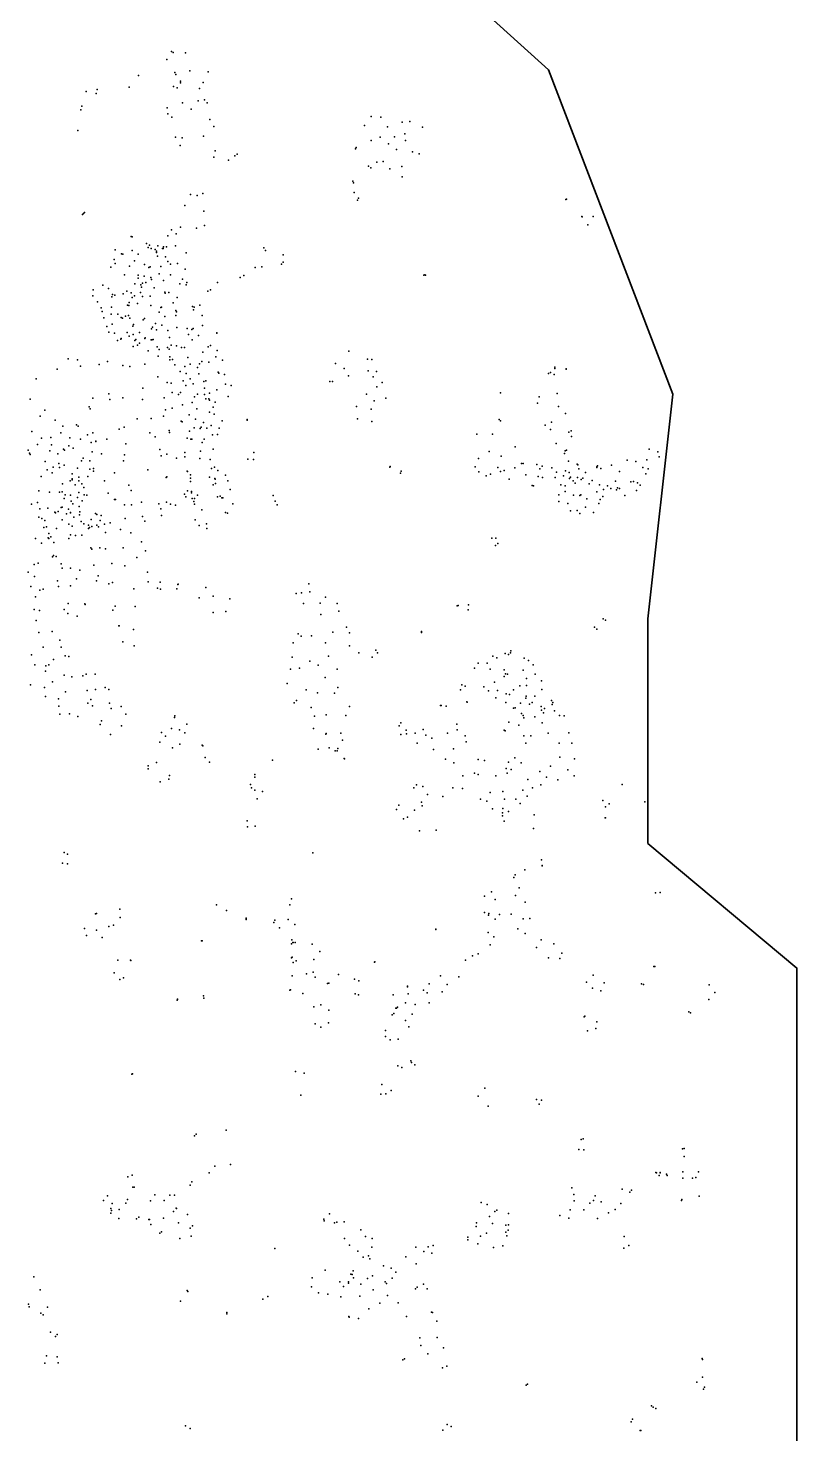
# Model space of a CAD drawing. Header units: millimetres. Extents: x -60275265 to 22802890, y -38578442 to 24337084.
# Drawn here: x 13807122 to 17730817, y 9982696 to 17159696 of the extents above; entities that cross this region are included whole.
import ezdxf

# ---------------------------------------------------------------- set-up
doc = ezdxf.new("R2010")
doc.units = ezdxf.units.MM
doc.header["$MEASUREMENT"] = 0
doc.layers.add('Outline', color=7, linetype='Continuous', true_color=0x000000)
doc.layers.add('particles', color=7, linetype='Continuous', true_color=0x000000)

msp = doc.modelspace()

# ---------------------------------------------------------------- linework, layer by layer
at = {"layer": 'Outline', "color": 3, "lineweight": 35, "true_color": 0x00ff00}
msp.add_lwpolyline([(612748, 23700101), (2261319, 23827441), (4163298, 24337084), (6191983, 23700101), (6952806, 22298647), (8220845, 21661442), (8981724, 20514820), (11010412, 21024520), (12405159, 19877851), (13419624, 18986025), (15194898, 18094026), (16462717, 16947413), (17096937, 15291091), (16969997, 14144198), (16969997, 12997517), (17730817, 12360371), (17730817, 10959081), (17730817, 9939740)], dxfattribs=at)
at = {"layer": 'particles', "color": 93, "true_color": 0x67d435}
for p in [(14539622, 17040696), (14546622, 17035696), (14610622, 17032696), (14515622, 16998696), (14632622, 16941696), (14370622, 16917696), (14556622, 16932696), (14560622, 16922696), (14584622, 16888696), (14584622, 16880696), (14700622, 16881696), (14726622, 16936696), (14102622, 16835696), (14153622, 16825696), (14159622, 16845696), (14322622, 16858696), (14548622, 16861696), (14567622, 16854696), (14681622, 16851696), (14076622, 16742696), (14080622, 16760696), (14517622, 16752696), (14520622, 16722696), (14595622, 16778696), (14639622, 16745696), (14675622, 16788696), (14707622, 16793696), (14720622, 16777696), (14540622, 16704696), (14734622, 16692696), (14755622, 16657696), (15523622, 16662696), (15557622, 16708696), (15607622, 16704696), (15640622, 16655696), (15715622, 16678696), (15755622, 16683696), (15820622, 16653696), (14061622, 16636696), (14558622, 16603696), (14593622, 16599696), (14701622, 16608696), (15557622, 16586696), (15603622, 16603696), (15677622, 16604696), (15729622, 16620696), (15732622, 16586696), (14583622, 16560696), (14762622, 16532696), (14862622, 16507696), (14874622, 16516696), (15478622, 16542696), (15481622, 16550696), (15481622, 16550696), (15646622, 16569696), (15686622, 16539696), (15768622, 16528696), (15803622, 16517696), (14755622, 16500696), (14829622, 16484696), (15543622, 16454696), (15555622, 16446696), (15587622, 16474696), (15619622, 16478696), (15652622, 16441696), (15714622, 16452696), (15464622, 16377696), (15468622, 16369696), (15716622, 16399696), (14636622, 16310696), (14669622, 16305696), (14699622, 16314696), (15470622, 16320696), (14606622, 16254696), (14703622, 16225696), (15487622, 16281696), (15493622, 16290696), (16551622, 16284696), (16555622, 16286696), (14084622, 16207696), (14089622, 16212696), (14095622, 16218696), (14706622, 16151696), (16633622, 16197696), (16635622, 16196696), (16664622, 16154696), (16690622, 16197696), (14333622, 16095696), (14338622, 16093696), (14519622, 16099696), (14538622, 16129696), (14562622, 16109696), (14584622, 16143696), (14666622, 16137696), (14251622, 16027696), (14283622, 16006696), (14290622, 16005696), (14338622, 16023696), (14369622, 16005696), (14411622, 16060696), (14420622, 16039696), (14426622, 16051696), (14434622, 16034696), (14455622, 16028696), (14461622, 16020696), (14461622, 16013696), (14469622, 16048696), (14493622, 16034696), (14496622, 16034696), (14498622, 16043696), (14512622, 16043696), (14559622, 16048696), (14614622, 16011696), (15009622, 16038696), (15018622, 16023696), (14228622, 15939696), (14245622, 15977696), (14251622, 15958696), (14324622, 15943696), (14349622, 15971696), (14401622, 15953696), (14423622, 15936696), (14429622, 15941696), (14467622, 15994696), (14484622, 15942696), (14507622, 15991696), (14520622, 15968696), (14533622, 15954696), (14569622, 15957696), (14966622, 15937696), (14999622, 15940696), (15099622, 15954696), (15109622, 16001696), (15109622, 15964696), (14299622, 15900696), (14369622, 15897696), (14369622, 15882696), (14399622, 15893696), (14432622, 15885696), (14436622, 15876696), (14475622, 15904696), (14498622, 15871696), (14534622, 15899696), (14594622, 15878696), (14608622, 15929696), (14773622, 15861696), (14889622, 15886696), (14908622, 15896696), (15826622, 15897696), (15831622, 15899696), (15835622, 15898696), (14136622, 15793696), (14138622, 15822696), (14187622, 15847696), (14217622, 15829696), (14237622, 15799696), (14249622, 15795696), (14291622, 15803696), (14310622, 15816696), (14333622, 15807696), (14349622, 15793696), (14351622, 15854696), (14380622, 15809696), (14381622, 15849696), (14385622, 15837696), (14391622, 15857696), (14408622, 15860696), (14429622, 15790696), (14450622, 15833696), (14504622, 15811696), (14506622, 15806696), (14525622, 15810696), (14580622, 15853696), (14614622, 15848696), (14617622, 15860696), (14724622, 15816696), (14738622, 15823696), (14160622, 15762696), (14179622, 15731696), (14232622, 15734696), (14233622, 15787696), (14313622, 15744696), (14320622, 15743696), (14322622, 15759696), (14337622, 15783696), (14365622, 15753696), (14391622, 15788696), (14432622, 15743696), (14484622, 15733696), (14487622, 15734696), (14546622, 15757696), (14560622, 15717696), (14567622, 15783696), (14645622, 15737696), (14650622, 15720696), (14654622, 15734696), (14683622, 15744696), (14184622, 15712696), (14193622, 15680696), (14230622, 15699696), (14235622, 15648696), (14264622, 15698696), (14281622, 15682696), (14288622, 15678696), (14304622, 15689696), (14318622, 15691696), (14325622, 15678696), (14345622, 15646696), (14393622, 15669696), (14400622, 15676696), (14457622, 15651696), (14476622, 15708696), (14505622, 15687696), (14561622, 15691696), (14564622, 15711696), (14695622, 15692696), (14209622, 15635696), (14219622, 15606696), (14248622, 15601696), (14282622, 15575696), (14312622, 15605696), (14322622, 15586696), (14341622, 15638696), (14342622, 15595696), (14375622, 15605696), (14402622, 15574696), (14404622, 15577696), (14436622, 15624696), (14441622, 15632696), (14461622, 15618696), (14489622, 15643696), (14520622, 15615696), (14528622, 15580696), (14565622, 15631696), (14618622, 15625696), (14625622, 15595696), (14642622, 15621696), (14649622, 15626696), (14676622, 15590696), (14697622, 15641696), (14769622, 15604696), (14770622, 15601696), (14262622, 15564696), (14280622, 15571696), (14342622, 15534696), (14351622, 15564696), (14357622, 15569696), (14364622, 15541696), (14375622, 15550696), (14420622, 15512696), (14435622, 15567696), (14438622, 15567696), (14444622, 15570696), (14465622, 15531696), (14476622, 15518696), (14518622, 15529696), (14526622, 15520696), (14537622, 15541696), (14564622, 15537696), (14590622, 15529696), (14605622, 15529696), (14644622, 15567696), (14699622, 15505696), (14725622, 15531696), (14738622, 15539696), (14772622, 15513696), (15444622, 15509696), (14011622, 15470696), (14059622, 15466696), (14074622, 15433696), (14169622, 15441696), (14212622, 15457696), (14290622, 15437696), (14325622, 15432696), (14403622, 15444696), (14471622, 15485696), (14529622, 15480696), (14530622, 15466696), (14543622, 15468696), (14555622, 15440696), (14606622, 15432696), (14622622, 15478696), (14633622, 15443696), (14681622, 15445696), (14693622, 15457696), (14729622, 15453696), (14764622, 15480696), (14798622, 15464696), (15375622, 15446696), (15538622, 15469696), (15561622, 15468696), (13848622, 15369696), (13954622, 15417696), (14468622, 15379696), (14582622, 15406696), (14613622, 15395696), (14634622, 15368696), (14671622, 15427696), (14678622, 15394696), (14777622, 15402696), (14780622, 15397696), (14809622, 15390696), (15419622, 15422696), (15442622, 15384696), (15542622, 15410696), (15567622, 15379696), (15584622, 15406696), (16462622, 15396696), (16473622, 15401696), (16492622, 15390696), (16494622, 15428696), (16494622, 15422696), (16552622, 15418696), (16553622, 15419696), (14219622, 15292696), (14392622, 15321696), (14517622, 15350696), (14537622, 15346696), (14542622, 15298696), (14574622, 15288696), (14585622, 15299696), (14585622, 15298696), (14597622, 15358696), (14612622, 15335696), (14649622, 15343696), (14671622, 15290696), (14703622, 15354696), (14707622, 15321696), (14707622, 15288696), (14713622, 15358696), (14733622, 15296696), (14770622, 15312696), (14814622, 15341696), (14843622, 15334696), (15347622, 15355696), (15360622, 15354696), (15534622, 15291696), (15586622, 15327696), (15614622, 15350696), (16217622, 15297696), (16507622, 15294696), (13817622, 15264696), (14118622, 15226696), (14123622, 15215696), (14137622, 15270696), (14224622, 15263696), (14290622, 15272696), (14390622, 15263696), (14501622, 15271696), (14541622, 15219696), (14595622, 15235696), (14644622, 15247696), (14655622, 15276696), (14667622, 15216696), (14714622, 15266696), (14728622, 15267696), (14733622, 15259696), (14751622, 15224696), (14761622, 15249696), (14828622, 15279696), (15483622, 15227696), (15572622, 15256696), (15633622, 15269696), (16406622, 15245696), (16415622, 15277696), (16514622, 15227696), (13868622, 15178696), (13892622, 15209696), (13944622, 15158696), (14363622, 15164696), (14434622, 15166696), (14497622, 15178696), (14507622, 15210696), (14588622, 15152696), (14593622, 15149696), (14628622, 15184696), (14660622, 15162696), (14702622, 15146696), (14733622, 15199696), (14756622, 15188696), (14797622, 15154696), (14924622, 15157696), (14925622, 15160696), (15488622, 15164696), (15557622, 15214696), (15561622, 15151696), (16211622, 15160696), (16218622, 15154696), (16477622, 15147696), (16550622, 15191696), (13826622, 15100696), (13973622, 15093696), (13984622, 15127696), (14053622, 15134696), (14062622, 15127696), (14109622, 15082696), (14136622, 15092696), (14271622, 15111696), (14297622, 15122696), (14428622, 15093696), (14455622, 15072696), (14527622, 15105696), (14528622, 15094696), (14630622, 15101696), (14654622, 15119696), (14685622, 15115696), (14690622, 15122696), (14718622, 15116696), (14741622, 15131696), (14747622, 15083696), (14773622, 15084696), (14782622, 15117696), (16097622, 15086696), (16097622, 15086696), (16176622, 15086696), (16445622, 15132696), (16473622, 15109696), (16567622, 15097696), (16579622, 15103696), (16580622, 15074696), (13807622, 15004696), (13854622, 15033696), (13875622, 15066696), (13917622, 15001696), (13922622, 15069696), (13925622, 15031696), (13987622, 15010696), (13992622, 15004696), (14014622, 15027696), (14019622, 15068696), (14036622, 15015696), (14073622, 15061696), (14129622, 15044696), (14152622, 15050696), (14152622, 15049696), (14209622, 15061696), (14306622, 15036696), (14479622, 15007696), (14619622, 15065696), (14637622, 15061696), (14642622, 15061696), (14686622, 15000696), (14694622, 15043696), (14705622, 15061696), (14751622, 15010696), (16292622, 15021696), (16502622, 15039696), (16547622, 15001696), (16547622, 15001696), (16555622, 15004696), (16977622, 15009696), (13813622, 14989696), (13817622, 14982696), (13894622, 14946696), (13958622, 14985696), (13963622, 14937696), (14079622, 14949696), (14087622, 14963696), (14121622, 14949696), (14134622, 14996696), (14181622, 14986696), (14294622, 14949696), (14298622, 14980696), (14485622, 14975696), (14514622, 14984696), (14563622, 14964696), (14606622, 14993696), (14606622, 14971696), (14683622, 14962696), (14736622, 14957696), (14928622, 14958696), (14957622, 14956696), (14958622, 14992696), (16105622, 14962696), (16160622, 14998696), (16221622, 14973696), (16325622, 14936696), (16334622, 14936696), (16403622, 14931696), (16545622, 14988696), (16565622, 14948696), (16608622, 14933696), (16612622, 14929696), (16784622, 14928696), (16864622, 14953696), (16909622, 14947696), (16964622, 14955696), (17020622, 14995696), (17027622, 14971696), (13873622, 14869696), (13903622, 14904696), (13930622, 14889696), (13934622, 14918696), (13966622, 14915696), (13991622, 14927696), (14031622, 14858696), (14032622, 14884696), (14059622, 14912696), (14065622, 14866696), (14111622, 14870696), (14121622, 14907696), (14141622, 14910696), (14141622, 14897696), (14247622, 14889696), (14418622, 14904696), (14511622, 14864696), (14515622, 14868696), (14618622, 14897696), (14620622, 14895696), (14635622, 14878696), (14635622, 14861696), (14732622, 14867696), (14743622, 14911696), (14757622, 14917696), (14760622, 14860696), (14762622, 14856696), (14774622, 14901696), (14814622, 14876696), (15652622, 14917696), (15655622, 14921696), (15707622, 14887696), (15710622, 14897696), (16089622, 14920696), (16107622, 14893696), (16144622, 14874696), (16167622, 14881696), (16204622, 14916696), (16217622, 14895696), (16236622, 14901696), (16262622, 14856696), (16290622, 14914696), (16346622, 14878696), (16409622, 14870696), (16418622, 14909696), (16430622, 14922696), (16432622, 14864696), (16480622, 14914696), (16496622, 14865696), (16503622, 14892696), (16539622, 14873696), (16549622, 14898696), (16568622, 14890696), (16570622, 14859696), (16575622, 14867696), (16610622, 14865696), (16618622, 14909696), (16638622, 14861696), (16651622, 14890696), (16710622, 14919696), (16710622, 14916696), (16712622, 14924696), (16729622, 14911696), (16825622, 14896696), (16944622, 14915696), (16960622, 14883696), (16971622, 14909696), (13862622, 14797696), (13915622, 14790696), (13967622, 14789696), (13980622, 14792696), (13982622, 14833696), (14021622, 14847696), (14032622, 14853696), (14046622, 14828696), (14065622, 14788696), (14066622, 14848696), (14081622, 14832696), (14090622, 14814696), (14196622, 14848696), (14215622, 14784696), (14320622, 14826696), (14333622, 14798696), (14620622, 14796696), (14636622, 14844696), (14640622, 14794696), (14640622, 14787696), (14751622, 14827696), (14763622, 14834696), (14825622, 14848696), (14837622, 14803696), (16379622, 14824696), (16386622, 14822696), (16526622, 14828696), (16547622, 14823696), (16547622, 14794696), (16588622, 14847696), (16599622, 14835696), (16629622, 14854696), (16670622, 14833696), (16686622, 14850696), (16710622, 14792696), (16723622, 14828696), (16744622, 14804696), (16763622, 14823696), (16781622, 14808696), (16805622, 14846696), (16809622, 14801696), (16815622, 14812696), (16825622, 14808696), (16883622, 14842696), (16897622, 14845696), (16912622, 14798696), (16916622, 14838696), (16931622, 14826696), (13824622, 14729696), (13854622, 14737696), (13980622, 14713696), (13991622, 14757696), (13996622, 14777696), (14023622, 14774696), (14026622, 14744696), (14035622, 14731696), (14058622, 14763696), (14067622, 14717696), (14082622, 14746696), (14093622, 14776696), (14107622, 14775696), (14248622, 14752696), (14252622, 14752696), (14299622, 14726696), (14334622, 14725696), (14386622, 14739696), (14474622, 14731696), (14513622, 14738696), (14534622, 14728696), (14559622, 14724696), (14605622, 14779696), (14611622, 14766696), (14644622, 14757696), (14653622, 14743696), (14656622, 14757696), (14656622, 14728696), (14671622, 14774696), (14773622, 14766696), (14786622, 14769696), (14796622, 14761696), (14800622, 14761696), (14852622, 14730696), (15057622, 14772696), (15067622, 14744696), (15077622, 14725696), (16515622, 14742696), (16516622, 14777696), (16562622, 14732696), (16590622, 14775696), (16623622, 14772696), (16628622, 14776696), (16651622, 14713696), (16658622, 14755696), (16720622, 14732696), (16726622, 14752696), (16739622, 14768696), (16852622, 14772696), (13862622, 14662696), (13866622, 14705696), (13876622, 14656696), (13892622, 14645696), (13907622, 14708696), (13942622, 14687696), (13947622, 14684696), (13959622, 14691696), (13975622, 14711696), (13981622, 14648696), (14003622, 14680696), (14012622, 14703696), (14022622, 14685696), (14023622, 14686696), (14040622, 14663696), (14068622, 14674696), (14071622, 14690696), (14129622, 14651696), (14150622, 14681696), (14158622, 14676696), (14174622, 14646696), (14180622, 14671696), (14301622, 14655696), (14391622, 14666696), (14402622, 14641696), (14483622, 14705696), (14488622, 14670696), (14659622, 14648696), (14693622, 14699696), (14814622, 14686696), (14824622, 14683696), (16574622, 14695696), (16609622, 14697696), (16622622, 14681696), (16693622, 14686696), (13886622, 14609696), (13900622, 14612696), (13913622, 14578696), (13952622, 14604696), (14015622, 14627696), (14023622, 14572696), (14031622, 14616696), (14078622, 14640696), (14080622, 14571696), (14091622, 14628696), (14114622, 14605696), (14115622, 14622696), (14120622, 14609696), (14131622, 14614696), (14157622, 14622696), (14165622, 14612696), (14196622, 14626696), (14201622, 14584696), (14225622, 14633696), (14278622, 14599696), (14330622, 14583696), (14679622, 14619696), (14717622, 14629696), (14718622, 14605696), (13844622, 14553696), (13875622, 14530696), (13909622, 14557696), (13912622, 14553696), (13923622, 14562696), (13937622, 14533696), (14014622, 14554696), (14048622, 14568696), (14126622, 14505696), (14131622, 14499696), (14173622, 14506696), (14202622, 14500696), (14291622, 14506696), (14385622, 14537696), (16174622, 14555696), (16192622, 14518696), (16194622, 14555696), (16204622, 14527696), (13857622, 14428696), (13931622, 14460696), (13936622, 14466696), (13950622, 14462696), (14233622, 14426696), (14362622, 14456696), (14406622, 14490696), (13807622, 14381696), (13837622, 14421696), (13839622, 14360696), (13975622, 14424696), (13980622, 14401696), (14022622, 14402696), (14071622, 14392696), (14142622, 14417696), (14164622, 14362696), (14300622, 14414696), (14415622, 14381696), (13821622, 14309696), (13867622, 14290696), (13883622, 14294696), (13956622, 14338696), (13962622, 14309696), (14022622, 14311696), (14054622, 14348696), (14156622, 14338696), (14218622, 14322696), (14238622, 14328696), (14346622, 14296696), (14420622, 14332696), (14466622, 14300696), (14480622, 14331696), (14482622, 14294696), (14565622, 14296696), (14570622, 14318696), (14573622, 14320696), (14714622, 14303696), (15240622, 14322696), (13845622, 14256696), (14011622, 14222696), (14096622, 14219696), (14098622, 14216696), (14679622, 14250696), (14751622, 14259696), (14836622, 14245696), (15174622, 14273696), (15201622, 14276696), (15212622, 14222696), (15245622, 14281696), (15297622, 14223696), (15325622, 14253696), (15384622, 14222696), (16002622, 14211696), (16054622, 14215696), (13837622, 14191696), (13865622, 14185696), (13991622, 14190696), (14009622, 14170696), (14057622, 14157696), (14239622, 14188696), (14251622, 14207696), (14353622, 14206696), (14751622, 14175696), (14815622, 14181696), (15301622, 14166696), (15392622, 14182696), (15997622, 14209696), (16053622, 14189696), (16742622, 14144696), (13848622, 14135696), (13861622, 14074696), (13930622, 14079696), (14269622, 14107696), (14272622, 14108696), (14345622, 14088696), (15184622, 14067696), (15361622, 14075696), (15432622, 14100696), (15446622, 14071696), (15814622, 14073696), (15815622, 14079696), (15815622, 14079696), (16698622, 14100696), (16710622, 14091696), (16753622, 14136696), (13884622, 13998696), (13969622, 14034696), (13976622, 13999696), (14290622, 14026696), (14347622, 14005696), (15159622, 14021696), (15200622, 14055696), (15253622, 14057696), (15324622, 14020696), (15447622, 14006696), (13823622, 13959696), (13936622, 13935696), (13996622, 13955696), (14015622, 13951696), (15154622, 13947696), (15245622, 13927696), (15339622, 13953696), (15494622, 13970696), (15563622, 13947696), (15581622, 13984696), (15590622, 13969696), (16178622, 13953696), (16198622, 13944696), (16241622, 13966696), (16258622, 13961696), (16258622, 13961696), (16269622, 13969696), (16270622, 13979696), (16338622, 13943696), (16361622, 13931696), (13841622, 13909696), (13896622, 13876696), (13897622, 13903696), (13913622, 13909696), (13991622, 13855696), (14085622, 13852696), (14103622, 13861696), (14148622, 13861696), (15146622, 13886696), (15192622, 13891696), (15287622, 13907696), (15383622, 13886696), (16084622, 13891696), (16104622, 13917696), (16149622, 13917696), (16165622, 13887696), (16236622, 13883696), (16243622, 13863696), (16253622, 13861696), (16333622, 13881696), (16385622, 13908696), (16385622, 13908696), (16394622, 13860696), (13819622, 13806696), (13890622, 13793696), (13931622, 13821696), (14029622, 13847696), (14151622, 13783696), (14199622, 13792696), (14218622, 13783696), (15129622, 13813696), (15225622, 13780696), (15323622, 13844696), (15388622, 13792696), (16013622, 13781696), (16020622, 13806696), (16037622, 13799696), (16133622, 13796696), (16187622, 13819696), (16237622, 13849696), (16284622, 13781696), (16317622, 13801696), (16350622, 13802696), (16351622, 13838696), (16426622, 13826696), (16428622, 13782696), (13896622, 13747696), (13961622, 13734696), (13997622, 13770696), (14108622, 13778696), (14112622, 13712696), (14127622, 13731696), (14221622, 13713696), (15165622, 13715696), (15177622, 13726696), (15284622, 13765696), (15370622, 13764696), (16045622, 13719696), (16047622, 13718696), (16047622, 13718696), (16157622, 13776696), (16193622, 13739696), (16203622, 13777696), (16244622, 13716696), (16247622, 13761696), (16264622, 13757696), (16320622, 13712696), (16346622, 13738696), (16349622, 13748696), (16365622, 13708696), (16379622, 13716696), (16393622, 13748696), (16478622, 13726696), (16485622, 13716696), (13964622, 13697696), (13969622, 13657696), (14017622, 13658696), (14061622, 13644696), (14135622, 13699696), (14230622, 13685696), (14282622, 13695696), (14306622, 13657696), (14553622, 13640696), (14556622, 13648696), (15251622, 13691696), (15269622, 13647696), (15328622, 13653696), (15428622, 13649696), (15447622, 13696696), (15447622, 13696696), (15911622, 13700696), (15914622, 13701696), (15940622, 13697696), (16283622, 13687696), (16293622, 13688696), (16324622, 13660696), (16334622, 13650696), (16336622, 13637696), (16392622, 13642696), (16425622, 13695696), (16427622, 13677696), (16437622, 13664696), (16442622, 13685696), (16481622, 13705696), (16493622, 13673696), (16519622, 13649696), (16542622, 13648696), (14175622, 13603696), (14181622, 13623696), (14283622, 13597696), (14538622, 13584696), (14579622, 13576696), (14617622, 13606696), (15263622, 13584696), (15701622, 13597696), (15709622, 13613696), (15736622, 13575696), (15822622, 13579696), (15995622, 13605696), (15996622, 13577696), (16237622, 13574696), (16242622, 13571696), (16260622, 13616696), (16311622, 13600696), (16430622, 13612696), (14227622, 13553696), (14479622, 13513696), (14487622, 13563696), (14507622, 13544696), (14580622, 13503696), (14606622, 13561696), (14695622, 13499696), (14698622, 13495696), (15326622, 13554696), (15327622, 13558696), (15403622, 13560696), (15411622, 13524696), (15708622, 13552696), (15737622, 13556696), (15782622, 13559696), (15792622, 13508696), (15836622, 13549696), (15867622, 13534696), (15947622, 13559696), (16038622, 13546696), (16043622, 13515696), (16336622, 13545696), (16346622, 13509696), (16372622, 13546696), (16460622, 13559696), (16517622, 13509696), (16566622, 13561696), (16582622, 13508696), (14544622, 13484696), (14710622, 13436696), (15054622, 13422696), (15287622, 13478696), (15343622, 13484696), (15373622, 13470696), (15384622, 13469696), (15388622, 13481696), (15419622, 13430696), (15421622, 13429696), (15876622, 13476696), (15937622, 13426696), (15978622, 13479696), (16104622, 13425696), (16291622, 13434696), (16520622, 13437696), (16596622, 13428696), (14419622, 13393696), (14419622, 13377696), (14461622, 13409696), (14733622, 13411696), (15979622, 13408696), (16084622, 13356696), (16135622, 13420696), (16246622, 13379696), (16251622, 13355696), (16258622, 13411696), (16272622, 13374696), (16323622, 13408696), (16419622, 13363696), (16473622, 13391696), (16562622, 13373696), (14481622, 13311696), (14524622, 13324696), (14528622, 13344696), (14942622, 13298696), (14946622, 13281696), (14963622, 13334696), (14964622, 13348696), (15776622, 13280696), (15788622, 13296696), (15821622, 13288696), (15975622, 13280696), (16023622, 13277696), (16026622, 13341696), (16103622, 13348696), (16193622, 13341696), (16357622, 13323696), (16381622, 13281696), (16424622, 13296696), (16453622, 13335696), (16510622, 13322696), (16593622, 13341696), (16839622, 13298696), (14964622, 13268696), (14976622, 13225696), (15003622, 13262696), (15815622, 13208696), (15845622, 13246696), (15923622, 13236696), (16116622, 13222696), (16148622, 13212696), (16164622, 13257696), (16230622, 13261696), (16238622, 13223696), (16295622, 13223696), (16331622, 13269696), (16353622, 13238696), (16739622, 13216696), (16954622, 13209696), (15687622, 13170696), (15699622, 13192696), (15778622, 13166696), (15817622, 13189696), (16177622, 13173696), (16227622, 13138696), (16228622, 13153696), (16230622, 13174696), (16258622, 13160696), (16318622, 13200696), (16390622, 13142696), (16754622, 13184696), (16772622, 13198696), (14924622, 13112696), (14927622, 13081696), (14965622, 13085696), (15722622, 13122696), (15742622, 13130696), (15889622, 13065696), (16236622, 13111696), (16386622, 13073696), (16752622, 13127696), (16753622, 13128696), (15804622, 13061696), (13991622, 12950696), (14008622, 12941696), (15259622, 12949696), (15259622, 12948696), (13982622, 12896696), (14007622, 12892696), (16341622, 12862696), (16427622, 12912696), (16430622, 12883696), (16430622, 12882696), (16286622, 12823696), (16293622, 12836696), (15151622, 12714696), (16135622, 12728696), (16172622, 12749696), (16191622, 12710696), (16294622, 12730696), (16313622, 12769696), (17008622, 12745696), (17032622, 12746696), (14150622, 12637696), (14156622, 12639696), (14274622, 12661696), (14768622, 12683696), (14819622, 12654696), (15143622, 12683696), (16135622, 12644696), (16157622, 12631696), (16158622, 12638696), (16212622, 12633696), (16272622, 12636696), (16343622, 12697696), (14095622, 12562696), (14218622, 12572696), (14243622, 12579696), (14276622, 12619696), (14919622, 12609696), (14919622, 12608696), (14920622, 12615696), (15061622, 12592696), (15065622, 12604696), (15089622, 12566696), (15133622, 12608696), (15167622, 12582696), (16191622, 12609696), (16306622, 12561696), (16333622, 12611696), (16367622, 12614696), (14105622, 12527696), (14155622, 12553696), (14185622, 12516696), (14691622, 12500696), (14694622, 12500696), (14694622, 12500696), (15152622, 12505696), (15158622, 12490696), (15159622, 12490696), (15169622, 12490696), (15887622, 12559696), (15887622, 12558696), (15888622, 12557696), (16154622, 12541696), (16183622, 12520696), (16344622, 12537696), (16425622, 12504696), (15151622, 12484696), (15154622, 12416696), (15257622, 12482696), (15295622, 12444696), (16074622, 12423696), (16103622, 12433696), (16165622, 12479696), (16402622, 12465696), (16490622, 12484696), (16530622, 12437696), (14264622, 12400696), (14329622, 12400696), (14330622, 12398696), (15150622, 12413696), (15159622, 12389696), (15175622, 12397696), (15264622, 12404696), (15574622, 12391696), (15576622, 12392696), (16039622, 12401696), (16463622, 12412696), (16521622, 12409696), (17000622, 12368696), (17005622, 12369696), (17005622, 12369696), (14245622, 12335696), (14274622, 12301696), (14293622, 12311696), (15155622, 12320696), (15228622, 12330696), (15261622, 12340696), (15272622, 12314696), (15335622, 12281696), (15342622, 12283696), (15390622, 12327696), (15472622, 12303696), (15494622, 12295696), (15854622, 12280696), (15911622, 12321696), (15945622, 12277696), (16004622, 12316696), (16657622, 12288696), (16691622, 12324696), (16746622, 12284696), (16937622, 12280696), (16947622, 12276696), (16947622, 12276696), (17283622, 12274696), (14569622, 12201696), (14701622, 12218696), (14703622, 12207696), (15143622, 12248696), (15145622, 12249696), (15208622, 12230696), (15476622, 12229696), (15492622, 12224696), (15670622, 12223696), (15742622, 12267696), (15742622, 12265696), (15746622, 12229696), (15824622, 12247696), (15844622, 12234696), (15919622, 12238696), (16687622, 12258696), (16729622, 12244696), (17312622, 12235696), (14568622, 12197696), (14569622, 12200696), (15264622, 12162696), (15300622, 12173696), (15342622, 12145696), (15673622, 12129696), (15683622, 12155696), (15687622, 12156696), (15691622, 12161696), (15733622, 12182696), (15782622, 12174696), (15853622, 12183696), (17178622, 12136696), (17187622, 12131696), (17280622, 12199696), (15271622, 12075696), (15300622, 12058696), (15340622, 12080696), (15665622, 12122696), (15733622, 12092696), (15749622, 12060696), (15766622, 12125696), (16645622, 12111696), (16648622, 12114696), (16709622, 12086696), (15630622, 12042696), (15630622, 12010696), (15654622, 11993696), (15696622, 11998696), (16661622, 12040696), (16704622, 12051696), (15694622, 11861696), (15714622, 11852696), (15760622, 11887696), (15763622, 11878696), (15780622, 11866696), (14336622, 11818696), (14339622, 11821696), (14339622, 11821696), (15172622, 11832696), (15215622, 11823696), (15199622, 11711696), (15606622, 11717696), (15612622, 11766696), (15633622, 11718696), (15660622, 11735696), (16103622, 11706696), (16137622, 11747696), (16155622, 11655696), (16401622, 11690696), (16414622, 11666696), (16426622, 11686696), (14655622, 11503696), (14656622, 11503696), (14664622, 11512696), (14818622, 11533696), (16630622, 11485696), (16639622, 11488696), (16617622, 11434696), (16642622, 11433696), (17147622, 11438696), (17155622, 11439696), (14760622, 11348696), (14839622, 11357696), (17155622, 11399696), (14316622, 11294696), (14338622, 11303696), (14642622, 11268696), (14731622, 11314696), (17010622, 11316696), (17013622, 11314696), (17027622, 11302696), (17032622, 11316696), (17032622, 11315696), (17064622, 11308696), (17068622, 11302696), (17148622, 11320696), (17148622, 11288696), (17198622, 11287696), (17214622, 11291696), (17228622, 11320696), (14212622, 11197696), (14341622, 11241696), (14348622, 11242696), (14453622, 11202696), (14530622, 11200696), (14553622, 11201696), (14634622, 11252696), (16581622, 11239696), (16592622, 11205696), (16700622, 11198696), (16838622, 11232696), (16877622, 11216696), (16886622, 11226696), (16886622, 11226696), (17232622, 11196696), (14191622, 11173696), (14229622, 11132696), (14235622, 11159696), (14271622, 11127696), (14305622, 11160696), (14314622, 11179696), (14431622, 11171696), (14501622, 11173696), (14562622, 11134696), (14563622, 11132696), (16118622, 11164696), (16149622, 11153696), (16199622, 11124696), (16573622, 11126696), (16593622, 11171696), (16643622, 11126696), (16673622, 11160696), (16693622, 11173696), (16731622, 11166696), (16803622, 11127696), (16832622, 11158696), (17142622, 11173696), (17143622, 11179696), (17231622, 11195696), (14228622, 11109696), (14232622, 11122696), (14269622, 11081696), (14360622, 11080696), (14372622, 11088696), (14423622, 11076696), (14426622, 11076696), (14498622, 11083696), (14548622, 11118696), (14574622, 11060696), (14620622, 11102696), (15315622, 11078696), (15318622, 11070696), (15318622, 11069696), (15345622, 11106696), (15371622, 11059696), (15382622, 11063696), (15420622, 11064696), (16095622, 11060696), (16162622, 11091696), (16177622, 11056696), (16189622, 11117696), (16258622, 11107696), (16521622, 11097696), (16567622, 11084696), (16713622, 11082696), (16768622, 11110696), (14432622, 11051696), (14479622, 11006696), (14488622, 11013696), (14634622, 11032696), (14638622, 10991696), (14646622, 11044696), (15505622, 11023696), (15528622, 10989696), (16050622, 10986696), (16093622, 11040696), (16115622, 10991696), (16146622, 11006696), (16245622, 11047696), (16245622, 11012696), (16250622, 10993696), (16256622, 11022696), (16258622, 11049696), (16849622, 10989696), (14581622, 10980696), (15066622, 10928696), (15422622, 10979696), (15446622, 10945696), (15489622, 10914696), (15561622, 10936696), (15562622, 10980696), (15785622, 10936696), (15826622, 10913696), (15849622, 10937696), (15873622, 10943696), (16051622, 10972696), (16102622, 10952696), (16181622, 10933696), (16230622, 10942696), (16847622, 10930696), (16872622, 10944696), (15516622, 10885696), (15544622, 10891696), (15550622, 10876696), (15620622, 10840696), (15735622, 10886696), (15787622, 10850696), (15867622, 10904696), (13836622, 10784696), (15257622, 10778696), (15322622, 10818696), (15453622, 10798696), (15461622, 10796696), (15465622, 10814696), (15467622, 10779696), (15538622, 10776696), (15564622, 10789696), (15659622, 10828696), (15665622, 10777696), (15684622, 10807696), (13868622, 10718696), (14618622, 10714696), (14621622, 10709696), (15252622, 10733696), (15288622, 10702696), (15336622, 10696696), (15398622, 10758696), (15416622, 10734696), (15441622, 10759696), (15442622, 10752696), (15505622, 10747696), (15567622, 10717696), (15628622, 10759696), (15635622, 10749696), (15784622, 10723696), (15793622, 10731696), (15825622, 10746696), (15844622, 10722696), (13809622, 10645696), (13811622, 10631696), (13906622, 10629696), (14584622, 10660696), (15005622, 10669696), (15030622, 10683696), (15403622, 10682696), (15499622, 10685696), (15602622, 10650696), (15641622, 10689696), (15695622, 10651696), (13872622, 10598696), (13883622, 10589696), (14821622, 10601696), (14821622, 10595696), (15443622, 10582696), (15445622, 10578696), (15492622, 10571696), (15545622, 10621696), (15738622, 10581696), (15865622, 10603696), (15871622, 10601696), (15892622, 10557696), (13920622, 10501696), (13947622, 10479696), (13954622, 10490696), (15806622, 10472696), (15811622, 10433696), (15894622, 10474696), (15927622, 10421696), (13892622, 10343696), (13900622, 10381696), (13954622, 10376696), (13959622, 10344696), (15719622, 10360696), (15728622, 10366696), (15847622, 10390696), (17247622, 10367696), (17247622, 10367696), (17249622, 10361696), (15922622, 10320696), (15944622, 10327696), (17248622, 10272696), (16349622, 10231696), (16356622, 10235696), (16356622, 10235696), (17219622, 10246696), (17254622, 10210696), (17259622, 10220696), (16988622, 10125696), (16997622, 10119696), (16892622, 10057696), (17011622, 10112696), (14609622, 10023696), (14633622, 10010696), (15923622, 10001696), (15946622, 10030696), (15966622, 10019696), (16885622, 10043696), (16931622, 9999696), (16934622, 9999696)]:
    msp.add_point(p, dxfattribs=at)

doc.saveas('drawing.dxf')
